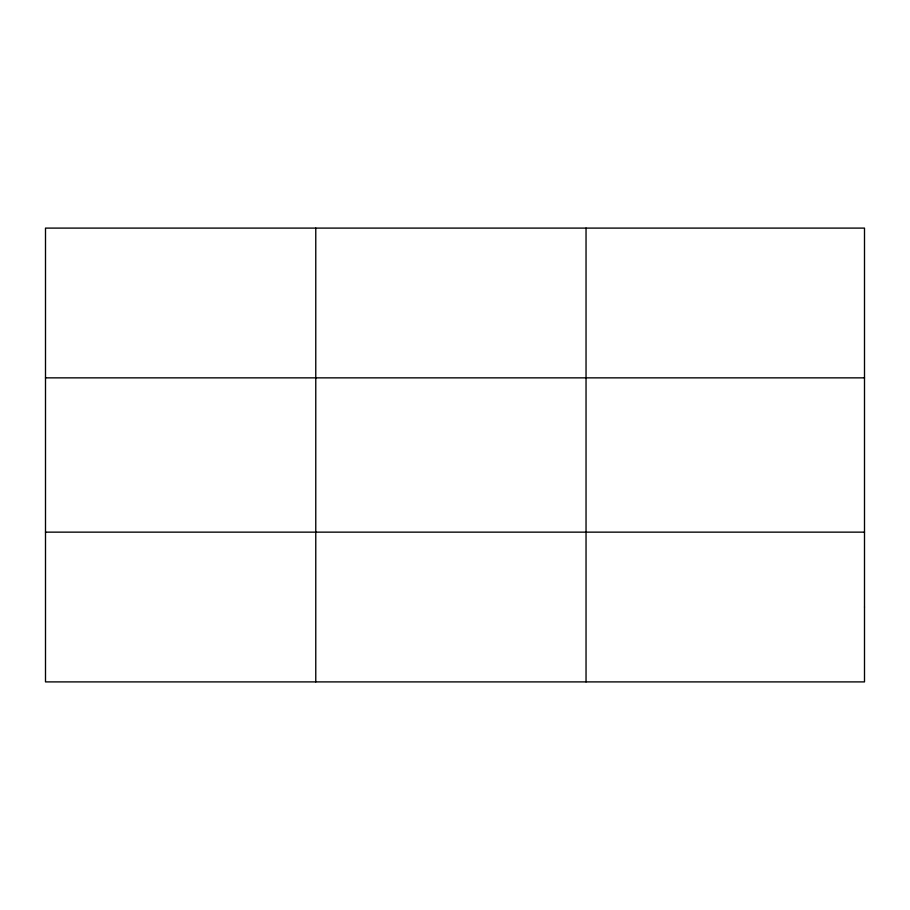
<?xml version="1.0" encoding="UTF-8"?>
<svg xmlns="http://www.w3.org/2000/svg" width="910" height="910" viewBox="0 0 910 910"><rect width="100%" height="100%" fill="white"/><g stroke="black" fill="none" stroke-linecap="round" stroke-linejoin="round"><path stroke-width="1.36" d="M315.77 681.897L315.77 228.103M586.04 681.897L586.04 228.103M45.5 377.855L864.5 377.855M45.5 532.145L864.5 532.145M864.5 607.027L864.5 681.897L45.5 681.897L45.5 228.103L864.5 228.103L864.5 607.027"/></g></svg>
